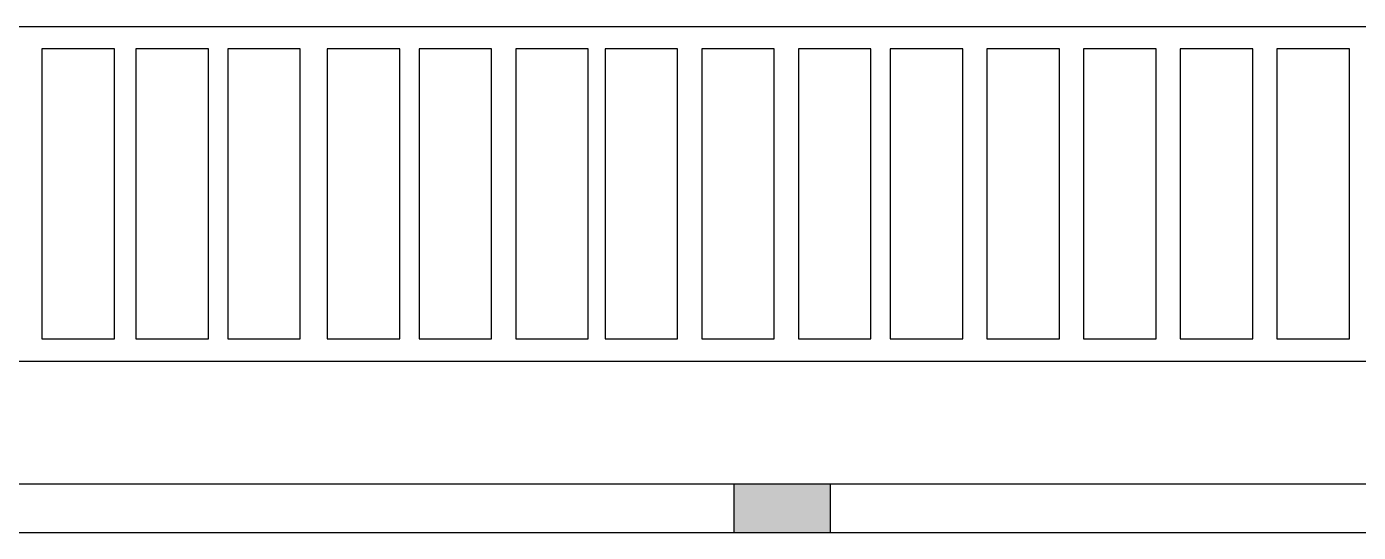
# Model space of a CAD drawing. Header units: metres. Extents: x -658 to -58, y -713 to -118.
# Drawn here: x -84.54 to -79.03, y -147.15 to -145.06 of the extents above; entities that cross this region are included whole.
import ezdxf

# ---------------------------------------------------------------- set-up
doc = ezdxf.new("R2010")
doc.units = ezdxf.units.M
doc.header["$LTSCALE"] = 100
doc.layers.add('plan', color=8, linetype='Continuous')

# ---------------------------------------------------------------- blocks, each defined once
blk = doc.blocks.new('GREGEF')
h = blk.add_hatch(color=256)
h.dxf.hatch_style = 1
h.paths.add_polyline_path([(-200.3655, -147.1512), (-199.9655, -147.1512), (-199.9655, -146.9512), (-200.3655, -146.9512)])
blk.add_lwpolyline([(-200.3655, -147.1512), (-199.9655, -147.1512), (-199.9655, -146.9512), (-200.3655, -146.9512)], close=True)
blk = doc.blocks.new('A$Cc2be8e3e')
at = {"layer": 'plan'}
for p, q in [((-28.5491, 3.4019), (-2.0028, 3.4019)), ((-14.7275, 3.3095), (-15.0275, 3.3095)), ((-15.0275, 3.3095), (-15.0275, 2.1095)), ((-14.7275, 2.1095), (-14.7275, 3.3095)), ((-14.3383, 3.3095), (-14.6383, 3.3095)), ((-14.6383, 3.3095), (-14.6383, 2.1095)), ((-14.3383, 2.1095), (-14.3383, 3.3095)), ((-13.9583, 3.3095), (-14.2583, 3.3095)), ((-14.2583, 3.3095), (-14.2583, 2.1095)), ((-13.9583, 2.1095), (-13.9583, 3.3095)), ((-13.5467, 3.3095), (-13.8467, 3.3095)), ((-13.8467, 3.3095), (-13.8467, 2.1095)), ((-13.5467, 2.1095), (-13.5467, 3.3095)), ((-13.1667, 3.3095), (-13.4667, 3.3095)), ((-13.4667, 3.3095), (-13.4667, 2.1095)), ((-13.1667, 2.1095), (-13.1667, 3.3095)), ((-12.7667, 3.3095), (-13.0667, 3.3095)), ((-13.0667, 3.3095), (-13.0667, 2.1095)), ((-12.7667, 2.1095), (-12.7667, 3.3095)), ((-12.3967, 3.3095), (-12.6967, 3.3095)), ((-12.6967, 3.3095), (-12.6967, 2.1095)), ((-12.3967, 2.1095), (-12.3967, 3.3095)), ((-11.9967, 3.3095), (-12.2967, 3.3095)), ((-12.2967, 3.3095), (-12.2967, 2.1095)), ((-11.9967, 2.1095), (-11.9967, 3.3095)), ((-11.5967, 3.3095), (-11.8967, 3.3095)), ((-11.8967, 3.3095), (-11.8967, 2.1095)), ((-11.5967, 2.1095), (-11.5967, 3.3095)), ((-11.2167, 3.3095), (-11.5167, 3.3095)), ((-11.5167, 3.3095), (-11.5167, 2.1095)), ((-11.2167, 2.1095), (-11.2167, 3.3095)), ((-10.8167, 3.3095), (-11.1167, 3.3095)), ((-11.1167, 3.3095), (-11.1167, 2.1095)), ((-10.8167, 2.1095), (-10.8167, 3.3095)), ((-10.4167, 3.3095), (-10.7167, 3.3095)), ((-10.7167, 3.3095), (-10.7167, 2.1095)), ((-10.4167, 2.1095), (-10.4167, 3.3095)), ((-10.0167, 3.3095), (-10.3167, 3.3095)), ((-10.3167, 3.3095), (-10.3167, 2.1095)), ((-10.0167, 2.1095), (-10.0167, 3.3095)), ((-9.6167, 3.3095), (-9.9167, 3.3095)), ((-9.9167, 3.3095), (-9.9167, 2.1095)), ((-9.6167, 2.1095), (-9.6167, 3.3095)), ((-15.0275, 2.1095), (-14.7275, 2.1095)), ((-14.6383, 2.1095), (-14.3383, 2.1095)), ((-14.2583, 2.1095), (-13.9583, 2.1095)), ((-13.8467, 2.1095), (-13.5467, 2.1095)), ((-13.4667, 2.1095), (-13.1667, 2.1095)), ((-13.0667, 2.1095), (-12.7667, 2.1095)), ((-12.6967, 2.1095), (-12.3967, 2.1095)), ((-12.2967, 2.1095), (-11.9967, 2.1095)), ((-11.8967, 2.1095), (-11.5967, 2.1095)), ((-11.5167, 2.1095), (-11.2167, 2.1095)), ((-11.1167, 2.1095), (-10.8167, 2.1095)), ((-10.7167, 2.1095), (-10.4167, 2.1095)), ((-10.3167, 2.1095), (-10.0167, 2.1095)), ((-9.9167, 2.1095), (-9.6167, 2.1095)), ((-17.4035, 2.0171), (-2.0028, 2.0171)), ((-2.0028, 1.5095), (-30.0035, 1.5095)), ((-41.8028, 1.3095), (-1.5028, 1.3095))]:
    blk.add_line(p, q, dxfattribs=at)
blk.add_blockref('GREGEF', (188.202, 148.4607), dxfattribs=at)

msp = doc.modelspace()

# ---------------------------------------------------------------- block references
at = {"layer": 'plan'}
msp.add_blockref('A$Cc2be8e3e', (-69.4477, -148.4607), dxfattribs=at)

doc.saveas('drawing.dxf')
